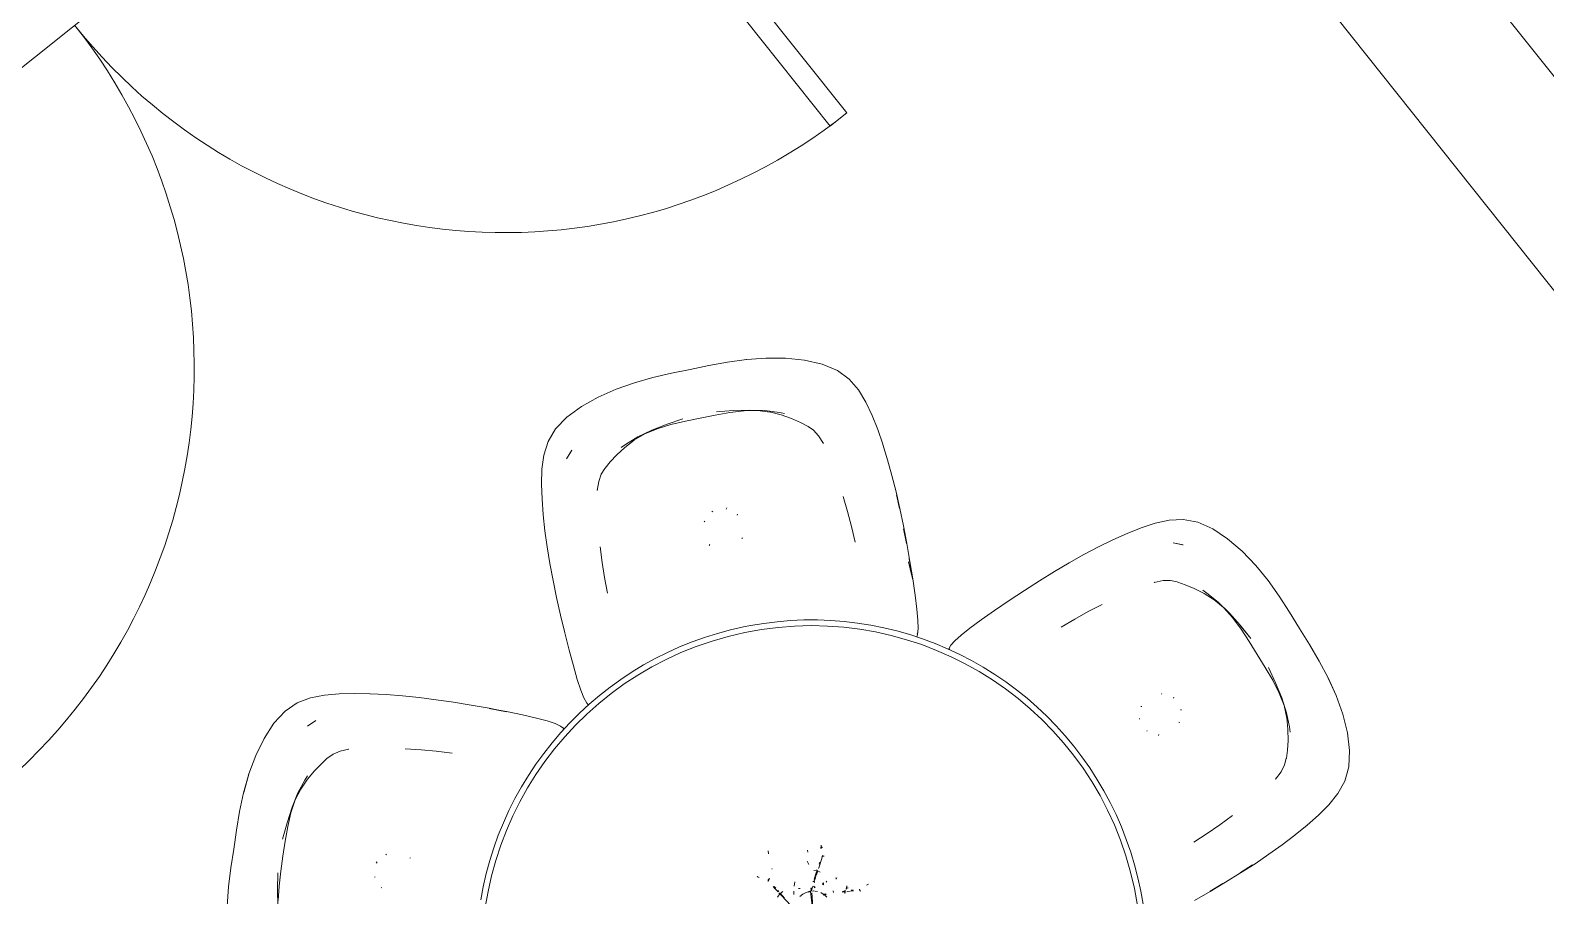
# Model space of a CAD drawing. Header units: millimetres. Extents: x 0 to 57242, y -59538 to 11130.
# Drawn here: x 17610 to 20092, y -5605 to -4188 of the extents above; entities that cross this region are included whole.
import ezdxf

# ---------------------------------------------------------------- set-up
doc = ezdxf.new("R2010")
doc.units = ezdxf.units.MM
for name, color, linetype, lineweight in [('A-DOOR', 31, 'Continuous', 9), ('A-GLAZ', 151, 'Continuous', 9), ('G-IMPT', 8, 'Continuous', 9), ('GFdwg_dwg', 8, 'Continuous', 9), ('I-FURN', 30, 'Continuous', 9)]:
    doc.layers.add(name, color=color, linetype=linetype, lineweight=lineweight)

# ---------------------------------------------------------------- blocks, each defined once
blk = doc.blocks.new('GFdwg_dwg_rge-311280-Level 0')
at = {"color": 1, "lineweight": 9}
blk.add_line((-290, 10720), (-290, 8990), dxfattribs=at)
blk = doc.blocks.new('GFdwg_dwg-311279-Level 0')
at = {"rotation": 308.5192572358332}
blk.add_blockref('GFdwg_dwg_rge-311280-Level 0', (10153, -10543.8), dxfattribs=at)
blk = doc.blocks.new('M_Window-Single-Hung - 1015 x 1500mm-351371-Level 0')
at = {"layer": 'A-GLAZ', "lineweight": 18}
for p, q in [((-507.5, 160), (-507.5, -160)), ((507.5, -160), (507.5, 160)), ((-507.5, 147.3), (-431.3, 147.3)), ((-475.75, 147.3), (-475.75, 58.4)), ((-431.3, 147.3), (-431.3, 102.85)), ((-431.3, 125.075), (431.3, 125.075)), ((431.3, 147.3), (507.5, 147.3)), ((431.3, 147.3), (431.3, 102.85)), ((475.75, 147.3), (475.75, 58.4)), ((-475.75, 102.85), (-431.3, 102.85)), ((475.75, 102.85), (431.3, 102.85)), ((-507.5, 58.4), (-475.75, 58.4)), ((475.75, 58.4), (507.5, 58.4))]:
    blk.add_line(p, q, dxfattribs=at)
at = {"layer": 'A-GLAZ'}
for p, q in [((507.5, 160), (-507.5, 160)), ((-431.3, 147.3), (431.3, 147.3)), ((475.75, 58.4), (-475.75, 58.4)), ((-507.5, -160), (507.5, -160))]:
    blk.add_line(p, q, dxfattribs=at)
blk = doc.blocks.new('Conjunto_Mesa_4_Lugares_Laca_Branca - Conjunto_Mesa_4_Lugares_Laca_Branca-1095819-Level 0')
at = {"layer": 'G-IMPT'}
for p, q in [((-303.6, 912), (-273.5, 920.8)), ((-273.5, 920.8), (-242.7, 927.6)), ((-273.2, 920.9), (-242.4, 927.8)), ((-273.2, 920.9), (-242.7, 927.6)), ((-242.4, 927.8), (-210.6, 932.1)), ((-179.3, 933.3), (-210.6, 932.1)), ((-149.8, 931), (-179.3, 933.3)), ((-123.8, 924.4), (-149.8, 931)), ((-102.4, 913.1), (-123.8, 924.4)), ((-362.5, 891.3), (-333.2, 902)), ((-303.6, 912), (-333.2, 902)), ((-102.4, 913.1), (-84.8, 897.9)), ((-84.8, 897.9), (-70, 879.8)), ((-420.9, 869.3), (-449.6, 856.7)), ((-420.9, 869.3), (-391.8, 880.7)), ((-391.8, 880.7), (-362.5, 891.3)), ((-362.5, 891.3), (-362.5, 891.3)), ((-362.5, 891.3), (-362.5, 891.3)), ((-362.5, 891.3), (-362.5, 891.3)), ((-70, 879.8), (-56.8, 859.6)), ((-449.9, 856.6), (-477.9, 842)), ((-477.6, 842.2), (-449.6, 856.7)), ((-449.9, 856.6), (-477.6, 842.2)), ((-56.8, 859.6), (-44.4, 838.1)), ((-529.9, 805.7), (-505.1, 824.9)), ((-477.9, 842), (-505.1, 824.9)), ((-311.3, 823.3), (-334.6, 814.8)), ((-288.1, 831), (-311.3, 823.3)), ((-310, 828.7), (-283, 834.8)), ((-310, 828.7), (-283.1, 834.8)), ((-310, 828.7), (-283.1, 834.8)), ((-310, 828.7), (-283.1, 834.8)), ((-283, 834.8), (-310, 828.7)), ((-283, 834.8), (-310, 828.7)), ((-283, 834.8), (-310, 828.7)), ((-310, 828.7), (-283, 834.8)), ((-283.1, 834.8), (-310, 828.7)), ((-283.1, 834.8), (-310, 828.7)), ((-283.1, 834.8), (-310, 828.7)), ((-288.1, 831), (-265.5, 837.1)), ((-283, 834.8), (-256.8, 839.6)), ((-243.7, 840.7), (-265.5, 837.1)), ((-256.8, 839.6), (-231.6, 842.4)), ((-243.7, 840.7), (-222.8, 841.1)), ((-231.6, 842.4), (-207.8, 842.6)), ((-223.8, 841.2), (-204.3, 839.1)), ((-223.8, 841.2), (-222.8, 841.1)), ((-207.8, 842.6), (-199.4, 841.9)), ((-204.3, 839.1), (-186.6, 835.6)), ((-171.4, 831.3), (-186.6, 835.6)), ((-171.4, 831.3), (-158.9, 827.1)), ((-158.9, 827.1), (-158, 826.7)), ((-148.4, 821.8), (-158, 826.7)), ((-148.4, 821.8), (-138.7, 814.1)), ((-32.7, 815.6), (-44.4, 838.1)), ((-529.9, 805.7), (-550.9, 785)), ((-387.1, 797), (-410.3, 783.8)), ((-401.9, 787.4), (-380.7, 797.3)), ((-387.1, 797), (-362.5, 809.6)), ((-387.1, 797), (-362.5, 809.6)), ((-387.1, 797), (-362.5, 809.6)), ((-387.1, 797), (-362.5, 809.6)), ((-362.5, 809.6), (-387.1, 797)), ((-387, 797), (-362.5, 809.6)), ((-387, 797), (-362.5, 809.6)), ((-362.5, 809.6), (-387, 797)), ((-387, 797), (-362.5, 809.6)), ((-387, 797), (-362.5, 809.6)), ((-362.5, 809.6), (-387, 797)), ((-380.7, 797.3), (-358, 806.3)), ((-334.6, 814.8), (-358, 806.3)), ((-138.7, 814.1), (-128.9, 802.7)), ((-128.9, 802.7), (-129.4, 803.4)), ((-32.7, 815.6), (-32.6, 815.3)), ((-32.6, 815.3), (-21.3, 791.7)), ((-566.6, 763.2), (-550.9, 785)), ((-431.4, 769.7), (-449.7, 754.5)), ((-421, 776.2), (-437.2, 763.1)), ((-431.4, 769.7), (-410.3, 783.8)), ((-421, 776.2), (-401.9, 787.4)), ((-21.3, 791.7), (-10.5, 767.2)), ((-566.6, 763.2), (-575.7, 740.8)), ((-461.4, 735.6), (-450.2, 749.7)), ((-455.7, 748.6), (-449.7, 754.5)), ((-436.5, 763.8), (-450.2, 749.7)), ((-436.5, 763.8), (-437.2, 763.1)), ((-10.5, 767.2), (0, 741.7)), ((-575.7, 740.8), (-579.5, 717.9)), ((-541.7, 717.1), (-535.1, 732.3)), ((-541.7, 717.1), (-535.5, 731.4)), ((-535.1, 732.3), (-535.5, 731.4)), ((-470.3, 722.4), (-477.2, 711.3)), ((-470.3, 722.4), (-461.4, 735.6)), ((-84.5, 721.8), (-73.9, 698.4)), ((0, 741.7), (10.1, 715.4)), ((1.1, 737.1), (9.5, 715.3)), ((-579.5, 717.9), (-579.2, 694.5)), ((-484.3, 688.3), (-481.9, 700.4)), ((-481.9, 700.4), (-477.6, 710.3)), ((-477.2, 711.3), (-477.6, 710.3)), ((-64.2, 675.1), (-73.9, 698.4)), ((20, 688.4), (10.1, 715.4)), ((-576.3, 670.5), (-579.2, 694.5)), ((-576.3, 670.5), (-572, 646.1)), ((-484.3, 688.3), (-484.5, 673.3)), ((-484.5, 673.3), (-484.5, 674.1)), ((-270.8, 675), (-271.3, 673.4)), ((-64.2, 675.1), (-54.7, 650.7)), ((20, 688.4), (29.5, 660.6)), ((21, 683.4), (29, 660.5)), ((-566.5, 621.3), (-572, 646.1)), ((-304, 648.8), (-302.6, 648)), ((-293.7, 666.6), (-292.3, 665.8)), ((-251.4, 668), (-252, 666.4)), ((29.5, 660.6), (38.9, 632.2)), ((-566.5, 621.3), (-566.4, 621)), ((-559.9, 595.7), (-566.4, 621)), ((-239, 630.5), (-237.5, 629.7)), ((-559.9, 595.7), (-552.4, 569.9)), ((-290, 610.7), (-289.5, 612.1)), ((-270.6, 604), (-270.2, 605.1)), ((-249.2, 612.7), (-248.2, 612.1)), ((-466.5, 582.8), (-459.6, 558)), ((-552.4, 569.9), (-544, 543.7)), ((-452.1, 534), (-459.6, 558)), ((-534.9, 517.1), (-544, 543.7)), ((-443.6, 509.1), (-452.1, 534)), ((-534.9, 517.1), (-525.1, 490)), ((-514.5, 462.6), (-525.1, 490)), ((-514.5, 462.6), (-503.4, 434.8)), ((-492.2, 408), (-503.4, 434.8)), ((-503.3, 434.9), (-492.3, 408.1)), ((-503.3, 434.9), (-492.2, 408)), ((-492.3, 408.1), (-481.8, 383.5)), ((-472.2, 362.4), (-481.8, 383.5)), ((-464, 346.1), (-472.2, 362.4)), ((-464, 346.1), (-457.2, 334.2)), ((-457.2, 334.2), (-451.3, 326.4)), ((-446.3, 321.9), (-451.3, 326.4)), ((-446.3, 321.9), (-445, 323.4)), ((-445, 323.4), (-446, 322.3)), ((-446.3, 321.9), (-446, 322.3)), ((-446.3, 321.9), (-445.3, 321.2)), ((-869.1, 271), (-845.6, 276.4)), ((-845.6, 276.4), (-821.2, 280.7)), ((-796, 284), (-821.2, 280.7)), ((-796, 284), (-795.7, 284.1)), ((-795.7, 284.1), (-769.7, 286.6)), ((-769.7, 286.6), (-742.9, 288.3)), ((-742.9, 288.3), (-715.4, 289.5)), ((-715.4, 289.5), (-687.3, 290)), ((-710.7, 289), (-687.4, 289.4)), ((-658.5, 290), (-687.3, 290)), ((-658.5, 290), (-629.1, 289.5)), ((-653.5, 289.3), (-629.2, 288.9)), ((-629.1, 289.5), (-599.2, 288.6)), ((-604.5, 288.2), (-599.3, 288.1)), ((-570.3, 287.3), (-599.3, 288.4)), ((-570.2, 287.2), (-599.3, 288.4)), ((-570.2, 287.2), (-599.2, 288.6)), ((-599.2, 286.5), (-570.3, 287.3)), ((-575.4, 287.1), (-599.2, 286.5)), ((-575.4, 287.1), (-570.3, 287.3)), ((-570.3, 287.3), (-543.5, 285.8)), ((-520.4, 284), (-543.5, 285.8)), ((-502.3, 281.9), (-520.4, 284)), ((-488.8, 279.5), (-502.3, 281.9)), ((-488.8, 279.5), (-479.5, 276.7)), ((-482, 277.1), (-479.9, 276.5)), ((-482, 277.1), (-479.9, 276.5)), ((-480.7, 276.2), (-479.5, 276.7)), ((-479.9, 276.5), (-480.7, 276.2)), ((-479.9, 276.5), (-479.5, 276.7)), ((-475.6, 274.6), (-479.5, 276.7)), ((-911.5, 251.8), (-929.4, 235.7)), ((-911.5, 251.8), (-891.2, 263.2)), ((-891.2, 263.2), (-869.1, 271)), ((-929.4, 235.7), (-944.5, 213.4)), ((-944.5, 213.4), (-956.8, 186.6)), ((-725.7, 203.2), (-699.9, 205.2)), ((-674.8, 206.4), (-699.9, 205.2)), ((-674.8, 206.4), (-648.5, 207)), ((-956.8, 186.6), (-966.3, 156.7)), ((-841.4, 177.5), (-849.3, 170)), ((-841.4, 177.5), (-830.9, 183.9)), ((-830.9, 183.9), (-816.8, 189.2)), ((-816.8, 189.2), (-817.6, 188.9)), ((-973.1, 125.3), (-966.3, 156.7)), ((-858.2, 159.1), (-867.4, 146.2)), ((-858.2, 159.1), (-850, 169.3)), ((-850, 169.3), (-849.3, 170)), ((-977.2, 94), (-973.1, 125.3)), ((-977.2, 94), (-973.1, 125)), ((-977.2, 93.7), (-973.1, 125)), ((-889.2, 106.3), (-881.2, 128.7)), ((-885.4, 113.2), (-876.8, 130.8)), ((-881.2, 128.7), (-877.8, 136.4)), ((-876.8, 130.8), (-867.4, 146.2)), ((-895.2, 81.7), (-889.2, 106.3)), ((-891.8, 94.4), (-885.1, 114.1)), ((-885.4, 113.2), (-885.1, 114.1)), ((-94.4, 111.2), (-95.7, 115)), ((-94.4, 111.2), (-95.1, 112.8)), ((-90.4, 98.7), (-86.7, 99.7)), ((-89.5, 99), (-86.7, 99.7)), ((-979.3, 62.4), (-977.2, 93.7)), ((-899.7, 55.4), (-895.2, 81.7)), ((-891.8, 94.4), (-895.8, 72.6)), ((-95, 77.8), (-100.2, 79.7)), ((-96.4, 79.1), (-100.2, 79.7)), ((-96.4, 79.1), (-96.6, 81.4)), ((-95, 77.8), (-96.4, 79.1)), ((-92, 75.4), (-93.6, 75.4)), ((-92.9, 75.1), (-88.3, 74.1)), ((-92.6, 71), (-92.4, 75.1)), ((-91.2, 88.4), (-91.6, 85.4)), ((-91.2, 74.8), (-91.6, 70)), ((-90.9, 76.5), (-91.3, 69.9)), ((-90.1, 88.6), (-90.8, 78.4)), ((-89.5, 99), (-90.4, 98.7)), ((-979.3, 62.4), (-980, 31.2)), ((-899.7, 55.4), (-903.2, 28)), ((-899.7, 55.4), (-903.2, 28)), ((-903.2, 28), (-899.7, 55.4)), ((-903.2, 28), (-899.7, 55.3)), ((-903.2, 28), (-899.7, 55.3)), ((-903.2, 28), (-899.7, 55.3)), ((-903.2, 28), (-899.7, 55.3)), ((-899.7, 55.3), (-903.2, 28)), ((-899.7, 55.3), (-903.2, 28)), ((-899.7, 55.3), (-903.2, 28)), ((-899.7, 55.3), (-903.2, 28)), ((-897.9, 49.2), (-895.8, 72.6)), ((-168.3, 50.3), (-173.5, 52.2)), ((-169.7, 51.6), (-173.5, 52.2)), ((-169.7, 51.6), (-169.9, 53.9)), ((-168.3, 50.3), (-169.7, 51.6)), ((-156.6, 50.8), (-155.3, 53.5)), ((-155.6, 50.2), (-156.6, 50.8)), ((-156.6, 50.8), (-152.2, 48.7)), ((-155.6, 50.2), (-155.3, 53.5)), ((-116.8, 64.6), (-114.2, 64.8)), ((-116.3, 66.6), (-114.2, 64.8)), ((-96.7, 56.1), (-93.8, 56)), ((-92.6, 71), (-91.9, 74.1)), ((-980, 0), (-980, 31.2)), ((-897.9, 49.2), (-898.5, 24.9)), ((-898.5, 24.9), (-898.5, 0)), ((-732.1, 28), (-730.8, 26.9)), ((-692.7, 26.9), (-691.5, 27.9)), ((-170, 28.6), (-167.1, 28.5)), ((-146.8, 26.1), (-152.6, 24.5)), ((-152.6, 24.5), (-149.2, 25.4)), ((-138.2, 40.6), (-152.2, 48.7)), ((-146.8, 26.1), (-149.2, 25.4)), ((-146.7, 44.2), (-144, 42.5)), ((-137.1, 40), (-138.2, 40.6)), ((-134.9, 37.1), (-135.5, 36)), ((-134.9, 36.5), (-135.5, 31.9)), ((-135.5, 36), (-135.5, 31.9)), ((-134.9, 36.5), (-131, 41.4)), ((-133.9, 38), (-127.8, 34.3)), ((-128, 34.8), (-133.8, 38.1)), ((-131, 34.9), (-133.5, 37.1)), ((-131, 34.9), (-133.3, 36.3)), ((-121.8, 29.6), (-131, 34.9)), ((-127.7, 34.3), (-126, 33.3)), ((-124.9, 32.6), (-119.1, 29.1)), ((-123.6, 32.4), (-124.8, 33)), ((-119.2, 29.9), (-123.1, 32.1)), ((-118.1, 28.2), (-118.4, 26.8)), ((-118.4, 26.8), (-117.5, 27.9)), ((-117, 28.6), (-118.2, 29.3)), ((-117, 28.6), (-116, 29.8)), ((-114.2, 49.4), (-112.8, 48.1)), ((-111.3, 41.2), (-112.8, 43.1)), ((-109.3, 42.4), (-112.7, 43.4)), ((-111.3, 41.2), (-109.3, 42.4)), ((-107.5, 28), (-110.5, 26.5)), ((-107.5, 28), (-110.5, 26.5)), ((-110.5, 26.5), (-110.1, 23.9)), ((-110.5, 26.5), (-110.1, 23.9)), ((-107.8, 27.6), (-108.2, 29.1)), ((-103.6, 18.7), (-102.8, 25)), ((-102.8, 25), (-102.3, 26.4)), ((-102, 27.2), (-100.7, 30.9)), ((-97.9, 35.6), (-97.5, 36.2)), ((-93.2, 40.7), (-97.5, 36.2)), ((-93.1, 42.5), (-94.4, 41.3)), ((-93.1, 42.5), (-94.1, 43.9)), ((-93, 38.7), (-94, 40.3)), ((-88.5, 43.9), (-93.2, 40.7)), ((-93, 44), (-93.1, 42.5)), ((-746, 12.8), (-744, 11.2)), ((-111.5, 3.8), (-112, 1.6)), ((-104.4, 21.5), (-109.1, 24.2)), ((-106.9, 21), (-108.5, 22)), ((-106.9, 21), (-108.1, 22.3)), ((-104.4, 21.5), (-106.9, 21)), ((-104.4, 21.5), (-103.2, 21.3)), ((-104.4, 21.5), (-103.9, 19.7)), ((-103.6, 18.7), (-103.1, 12.4)), ((-102.6, 16.1), (-103.6, 17.3)), ((-103.1, 12.4), (-101.3, 6.3)), ((-70.6, 16.8), (-102.8, 19.6)), ((-102.8, 19.6), (-102.6, 16.1)), ((-98.3, 0.7), (-101.3, 6.3)), ((-100.3, 21), (-70.7, 17.1)), ((-980, -31.2), (-980, 0)), ((-979.9, 0), (-980, 0)), ((-980, 0), (-979.9, 0)), ((-979.9, 0), (-979.9, 0)), ((-898.5, 0), (-898.5, -24.9)), ((-745.3, -12.2), (-744, -11.2)), ((-116.7, -4.8), (-123.9, -2.4)), ((-119.8, -3.6), (-123.9, -2.4)), ((-116.7, -4.8), (-119.8, -3.6)), ((-109.6, -30.4), (-112.2, -24.5)), ((-101, -24.2), (-110.3, -29.5)), ((-103.8, -7.9), (-109, -7.2)), ((-106.2, -28), (-87.2, -16.6)), ((-106.2, -28), (-87.2, -16.6)), ((-979.3, -62.4), (-980, -31.2)), ((-899.7, -55.3), (-903.2, -28)), ((-899.7, -55.3), (-903.2, -28)), ((-903.2, -28), (-899.7, -55.3)), ((-899.7, -55.3), (-903.2, -28)), ((-899.7, -55.3), (-903.2, -28)), ((-899.7, -55.3), (-903.2, -28)), ((-899.7, -55.3), (-903.2, -28)), ((-899.7, -55.4), (-903.2, -28)), ((-899.7, -55.4), (-903.2, -28)), ((-903.2, -28), (-899.7, -55.3)), ((-903.2, -28), (-899.7, -55.4)), ((-897.9, -49.2), (-898.5, -24.9)), ((-895.8, -72.6), (-897.9, -49.2)), ((-732.1, -28), (-730.8, -26.9)), ((-691.5, -27.9), (-692.7, -26.9)), ((-177.1, -35.4), (-182.3, -34.7)), ((-152.9, -34.9), (-151.5, -34.3)), ((-135.7, -44.4), (-137.7, -41.7)), ((-137.7, -41.7), (-133.1, -45)), ((-135.7, -44.4), (-133.1, -45)), ((-123.3, -38.7), (-120.7, -37.5)), ((-123, -36.9), (-119.8, -35)), ((-113.1, -32.5), (-120.7, -37.5)), ((-113.3, -31.2), (-115.7, -32.6)), ((-106.2, -28), (-111.6, -31.5)), ((-109.6, -30.4), (-111.2, -27)), ((-105.1, -35.4), (-109.6, -30.4)), ((-109.6, -30.4), (-107.9, -32.4)), ((-106.2, -28), (-103, -26.1)), ((-979.3, -62.4), (-977.2, -93.7)), ((-899.7, -55.4), (-895.2, -81.7)), ((-891.8, -94.4), (-895.8, -72.6)), ((-142.6, -57.9), (-145, -60.9)), ((-143.4, -59.3), (-145, -60.9)), ((-142.6, -57.9), (-143.4, -59.3)), ((-973.1, -125), (-977.2, -93.7)), ((-977.2, -94), (-973.1, -125.3)), ((-977.2, -94), (-973.1, -125)), ((-889.2, -106.3), (-895.2, -81.7)), ((-891.8, -94.4), (-885.1, -114.1)), ((-889.2, -106.3), (-881.2, -128.7)), ((-885.4, -113.2), (-876.8, -130.8)), ((-885.4, -113.2), (-885.1, -114.1)), ((-973.1, -125.3), (-966.3, -156.7)), ((-877.8, -136.4), (-881.2, -128.7)), ((-867.4, -146.2), (-876.8, -130.8)), ((-858.2, -159.1), (-867.4, -146.2)), ((-956.8, -186.6), (-966.3, -156.7)), ((-858.2, -159.1), (-850, -169.3)), ((-850, -169.3), (-849.3, -170)), ((-841.4, -177.5), (-849.3, -170)), ((-956.8, -186.6), (-944.5, -213.4)), ((-830.9, -183.9), (-841.4, -177.5)), ((-830.9, -183.9), (-816.8, -189.2)), ((-816.8, -189.2), (-817.6, -188.9)), ((-929.4, -235.7), (-944.5, -213.4)), ((-877.6, -228), (-889.6, -216.6)), ((-889.6, -216.6), (-888.9, -217.3)), ((-877.6, -228), (-888.9, -217.3)), ((-725.7, -203.2), (-699.9, -205.2)), ((-674.8, -206.4), (-699.9, -205.2)), ((-648.5, -207), (-674.8, -206.4)), ((-929.4, -235.7), (-911.5, -251.8)), ((-911.5, -251.8), (-891.2, -263.2)), ((-891.2, -263.2), (-869.1, -271)), ((-845.6, -276.4), (-869.1, -271)), ((-845.6, -276.4), (-821.2, -280.7)), ((-796, -284), (-821.2, -280.7)), ((-796, -284), (-795.7, -284.1)), ((-769.7, -286.6), (-795.7, -284.1)), ((-769.7, -286.6), (-742.9, -288.3)), ((-742.9, -288.3), (-715.4, -289.5)), ((-687.3, -290), (-715.4, -289.5)), ((-687.3, -290), (-658.5, -290)), ((-629.1, -289.5), (-658.5, -290)), ((-629.1, -289.5), (-599.2, -288.6)), ((-599.3, -288.4), (-570.2, -287.2)), ((-599.3, -288.4), (-570.3, -287.3)), ((-570.2, -287.2), (-599.2, -288.6)), ((-570.3, -287.3), (-543.5, -285.8)), ((-520.4, -284), (-543.5, -285.8)), ((-502.3, -281.9), (-520.4, -284)), ((-502.3, -281.9), (-488.8, -279.5)), ((-488.8, -279.5), (-479.5, -276.7)), ((-475.4, -274.4), (-479.5, -276.7)), ((-446.3, -321.9), (-451.3, -326.4)), ((-446.3, -321.9), (-445, -323.4)), ((-446.3, -321.9), (-446, -322.3)), ((-445, -323.4), (-446, -322.3)), ((-464, -346.1), (-472.2, -362.4)), ((-464, -346.1), (-457.2, -334.2)), ((-457.2, -334.2), (-451.3, -326.4)), ((-472.2, -362.4), (-481.8, -383.5)), ((-492.3, -408.1), (-481.8, -383.5)), ((-492.2, -408), (-503.4, -434.8)), ((-503.3, -434.9), (-492.2, -408)), ((-503.3, -434.9), (-492.3, -408.1)), ((-514.5, -462.6), (-503.4, -434.8)), ((-514.5, -462.6), (-525.1, -490)), ((-534.9, -517.1), (-525.1, -490)), ((-534.9, -517.1), (-544, -543.7)), ((-443.6, -509.1), (-452.1, -534)), ((-552.4, -569.9), (-544, -543.7)), ((-452.1, -534), (-459.6, -558)), ((-559.9, -595.7), (-552.4, -569.9)), ((-466.5, -582.8), (-459.6, -558)), ((-559.9, -595.7), (-566.4, -621)), ((-290, -610.7), (-289.5, -612.1)), ((-566.5, -621.3), (-572, -646.1)), ((-566.5, -621.3), (-566.4, -621)), ((-576.3, -670.5), (-572, -646.1)), ((-304, -648.8), (-302.6, -648)), ((-294.8, -667.2), (-292.3, -665.8)), ((-251.4, -668), (-252, -666.4)), ((-579.5, -717.9), (-579.2, -694.5)), ((-576.3, -670.5), (-579.2, -694.5)), ((-484.3, -688.3), (-484.5, -673.3)), ((-484.5, -673.3), (-484.5, -674.1)), ((-484.3, -688.3), (-481.9, -700.4)), ((-270.8, -675), (-271.3, -673.4)), ((-575.7, -740.8), (-579.5, -717.9)), ((-541.7, -717.1), (-535.1, -732.3)), ((-541.7, -717.1), (-535.5, -731.4)), ((-481.9, -700.4), (-477.6, -710.3)), ((-477.2, -711.3), (-477.6, -710.3)), ((-470.3, -722.4), (-477.2, -711.3)), ((-566.6, -763.2), (-575.7, -740.8)), ((-535.1, -732.3), (-535.5, -731.4)), ((-470.3, -722.4), (-461.4, -735.6)), ((-461.4, -735.6), (-450.2, -749.7)), ((-566.6, -763.2), (-550.9, -785)), ((-455.7, -748.6), (-449.7, -754.5)), ((-436.5, -763.8), (-450.2, -749.7)), ((-431.4, -769.7), (-449.7, -754.5)), ((-421, -776.2), (-437.2, -763.1)), ((-436.5, -763.8), (-437.2, -763.1)), ((-529.9, -805.7), (-550.9, -785)), ((-431.4, -769.7), (-410.3, -783.8)), ((-421, -776.2), (-401.9, -787.4)), ((-387.1, -797), (-410.3, -783.8)), ((-401.9, -787.4), (-380.7, -797.3)), ((-529.9, -805.7), (-505.1, -824.9)), ((-387.1, -797), (-362.5, -809.6)), ((-387.1, -797), (-362.5, -809.6)), ((-387.1, -797), (-362.5, -809.6)), ((-387.1, -797), (-362.5, -809.6)), ((-362.5, -809.6), (-387.1, -797)), ((-387, -797), (-362.5, -809.6)), ((-387, -797), (-362.5, -809.6)), ((-362.5, -809.6), (-387, -797)), ((-387, -797), (-362.5, -809.6)), ((-387, -797), (-362.5, -809.6)), ((-362.5, -809.6), (-387, -797)), ((-380.7, -797.3), (-358, -806.3)), ((-334.6, -814.8), (-358, -806.3)), ((-311.3, -823.3), (-334.6, -814.8)), ((-477.9, -842), (-505.1, -824.9)), ((-449.9, -856.6), (-477.9, -842)), ((-449.9, -856.6), (-477.6, -842.2)), ((-477.6, -842.2), (-449.6, -856.7)), ((-288.1, -831), (-311.3, -823.3)), ((-310, -828.7), (-283, -834.8)), ((-310, -828.7), (-283.1, -834.8)), ((-310, -828.7), (-283.1, -834.8)), ((-310, -828.7), (-283.1, -834.8)), ((-283, -834.8), (-310, -828.7)), ((-283, -834.8), (-310, -828.7)), ((-283, -834.8), (-310, -828.7)), ((-310, -828.7), (-283, -834.8)), ((-283.1, -834.8), (-310, -828.7)), ((-283.1, -834.8), (-310, -828.7)), ((-283.1, -834.8), (-310, -828.7)), ((-288.1, -831), (-265.5, -837.1)), ((-283, -834.8), (-256.8, -839.6)), ((-420.9, -869.3), (-449.6, -856.7)), ((-420.9, -869.3), (-391.8, -880.7)), ((-391.8, -880.7), (-362.5, -891.3)), ((-362.5, -891.3), (-362.5, -891.3)), ((-362.5, -891.3), (-362.5, -891.3)), ((-362.5, -891.3), (-362.5, -891.3)), ((-362.5, -891.3), (-333.2, -902)), ((-303.6, -912), (-333.2, -902)), ((-303.6, -912), (-273.5, -920.8))]:
    blk.add_line(p, q, dxfattribs=at)
at = {"layer": 'I-FURN', "flags": 128}
for points in [[(27.9, 548.8), (5.9, 549.5), (-16, 549.3), (-38, 548.2), (-59.9, 546.2), (-81.7, 543.4), (-103.3, 539.7), (-124.8, 535.1), (-146.1, 529.7), (-167.2, 523.4), (-188, 516.3), (-208.5, 508.4), (-228.7, 499.7), (-248.5, 490.1), (-267.9, 479.8), (-286.8, 468.7), (-305.4, 456.8), (-323.4, 444.3), (-340.9, 431), (-357.8, 417), (-374.2, 402.4), (-390, 387.1), (-405.2, 371.2), (-419.7, 354.7), (-433.6, 337.6), (-446.7, 320), (-459.1, 301.9), (-470.9, 283.3), (-481.8, 264.2), (-492, 244.7), (-501.4, 224.9), (-510, 204.6), (-517.7, 184.1), (-524.7, 163.2), (-530.8, 142.1), (-536.1, 120.8), (-540.5, 99.2), (-544, 77.5), (-546.7, 55.7), (-548.4, 33.8), (-549.4, 11.9), (-549.5, 0)], [(-549.5, 0), (-549.1, -22), (-547.7, -43.9), (-545.5, -65.8), (-542.5, -87.5), (-538.5, -109.2), (-533.7, -130.6), (-528.1, -151.9), (-521.6, -172.9), (-514.3, -193.6), (-506.1, -214), (-497.2, -234.1), (-487.4, -253.7), (-476.9, -273), (-465.6, -291.9), (-453.5, -310.3), (-440.7, -328.2), (-427.3, -345.5), (-413.1, -362.3), (-398.3, -378.6), (-382.8, -394.2), (-366.8, -409.2), (-350.1, -423.5), (-332.9, -437.2), (-315.1, -450.1), (-296.9, -462.4), (-278.2, -473.9), (-259, -484.6), (-239.4, -494.6), (-219.4, -503.8), (-199.1, -512.1)]]:
    blk.add_lwpolyline(points, dxfattribs=at)
at = {"layer": 'I-FURN'}
for start, end in [(360, 180), (180, 360)]:
    blk.add_arc((0, 0), 540, start, end, dxfattribs=at)
blk = doc.blocks.new('M_Door-Exterior-Double-Full Glass-Wood_Clad - 1800 x 2400mm-1114260-Level 0')
at = {"layer": 'A-DOOR', "lineweight": 18}
for p, q in [((-900, 46.8), (-900, 946.8)), ((-900, 946.8), (-865, 946.8)), ((-865, 946.8), (-865, 46.8))]:
    blk.add_line(p, q, dxfattribs=at)
at = {"layer": 'A-DOOR'}
for centre, start, end in [((-900, 46.8), 0, 90), ((900, 46.8), 90, 180)]:
    blk.add_arc(centre, 900, start, end, dxfattribs=at)

msp = doc.modelspace()

# ---------------------------------------------------------------- block references
at = {"layer": 'A-DOOR', "rotation": 218.5192572358331}
msp.add_blockref('M_Door-Exterior-Double-Full Glass-Wood_Clad - 1800 x 2400mm-1114260-Level 0', (17653.7, -4142.7), dxfattribs=at)
at = {"layer": 'A-GLAZ', "rotation": 308.5192572358332}
msp.add_blockref('M_Window-Single-Hung - 1015 x 1500mm-351371-Level 0', (20093, -4341.1), dxfattribs=at)
at = {"layer": 'GFdwg_dwg', "color": 1}
msp.add_blockref('GFdwg_dwg-311279-Level 0', (0, 0), dxfattribs=at)
at = {"layer": 'I-FURN', "rotation": 281.6999315124845}
msp.add_blockref('Conjunto_Mesa_4_Lugares_Laca_Branca - Conjunto_Mesa_4_Lugares_Laca_Branca-1095819-Level 0', (18889.7, -5702.5), dxfattribs=at)

doc.saveas('drawing.dxf')
